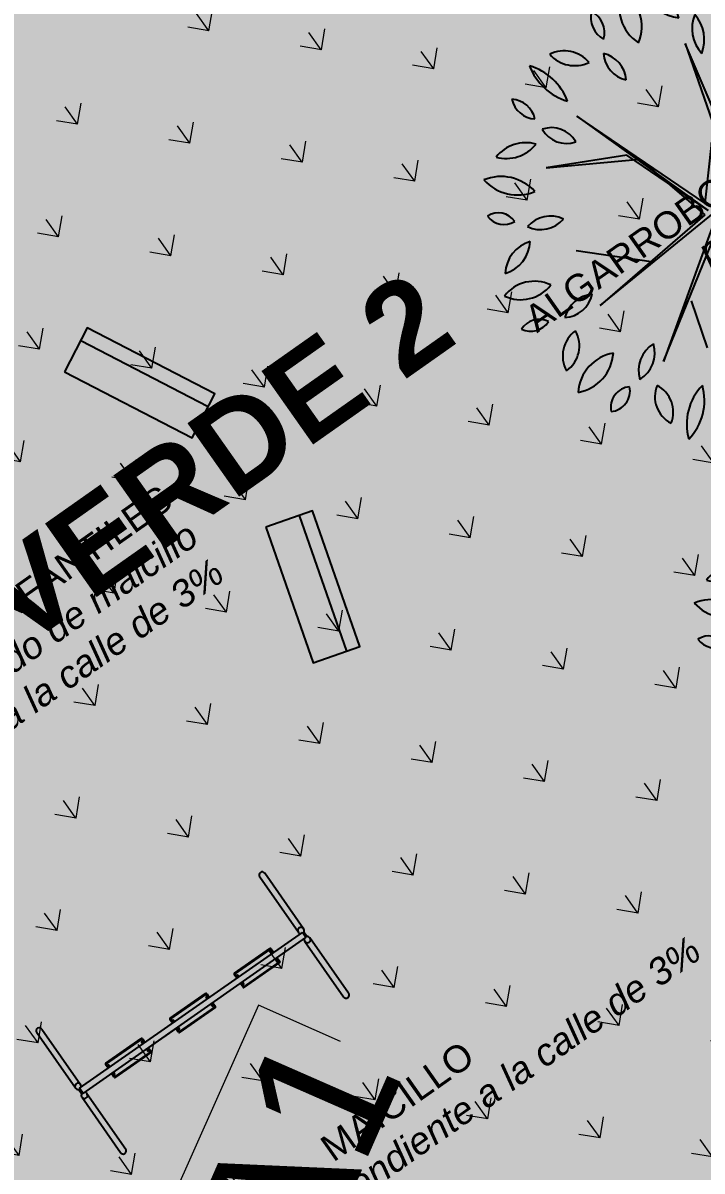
# Model space of a CAD drawing. Header units: metres. Extents: x 12 to 777, y -493 to 333.
# Drawn here: x 611.17 to 618.73, y -286.29 to -273.51 of the extents above; entities that cross this region are included whole.
import ezdxf

# ---------------------------------------------------------------- set-up
doc = ezdxf.new("R2010")
doc.units = ezdxf.units.M
doc.header["$LTSCALE"] = 5
doc.header["$MEASUREMENT"] = 0
doc.layers.get('0').update_dxf_attribs({"color": 30})
for name, color, linetype, lineweight in [('A-ANNO-DIMS', 3, 'Continuous', 18), ('A-ANNO-TEXT', 3, 'Continuous', 18), ('G-ANNO-RDME', 3, 'Continuous', 18), ('U-ANNO-PATT', 8, 'Continuous', 18), ('U-ANNO-SYMB', 3, 'Continuous', 18)]:
    doc.layers.add(name, color=color, linetype=linetype, lineweight=lineweight)
doc.layers.add('U-OTHR', color=8, linetype='Continuous')
doc.layers.add('U-VEGE', color=70, linetype='Continuous')
doc.styles.add('E-ARIAL', font='arial.ttf')
doc.styles.add('E-ROMANS', font='romans.shx', dxfattribs={"width": 0.8})
doc.dimstyles.new('E-0200_TICK_18', dxfattribs={"dimscale": 0.001, "dimtxt": 360, "dimasz": 360, "dimexe": 180, "dimexo": 120, "dimgap": 180, "dimtad": 0, "dimzin": 0, "dimdsep": 46, "dimtxsty": 'E-ROMANS', "dimblk": 'OBLIQUE', "dimcen": 180, "dimclrd": 256, "dimclre": 256, "dimclrt": 256, "dimadec": 0, "dimazin": 0, "dimtfac": 1, "dimtmove": 1, "dimatfit": 3, "dimldrblk": 'OPEN90', "dimfxl": 1, "dimtfill": 1, "dimtolj": 1, "dimtzin": 0, "dimarcsym": 0})
doc.dimstyles.new('E-0200_TICK_24', dxfattribs={"dimscale": 0.001, "dimtxt": 480, "dimasz": 480, "dimexe": 240, "dimexo": 120, "dimgap": 240, "dimtad": 0, "dimzin": 0, "dimdsep": 46, "dimtxsty": 'E-ROMANS', "dimblk": 'OBLIQUE', "dimcen": 240, "dimclrd": 256, "dimclre": 256, "dimclrt": 256, "dimadec": 0, "dimazin": 0, "dimtfac": 1, "dimtmove": 1, "dimatfit": 3, "dimldrblk": 'OPEN90', "dimfxl": 1, "dimtfill": 1, "dimtolj": 1, "dimtzin": 0, "dimlwd": -1, "dimarcsym": 0})
pattern_1 = [(72.91278118751642, (-378.0921099398086, 531.776018439879), (-0.2966370905346691, 0.3895994910252402), [0, -0.3860799999999996, 0, -0.4317999999999995, 0, -0.4127499999999997]), (42.91278118751639, (-378.0921099398086, 531.776018439879), (-0.04901279192536906, 0.8446935261476074), [0, -0.2082799999999997, 0, -0.3479799999999995, 0, -0.1333499999999998]), (2.912781187516296, (-378.3467317877346, 531.5949826120477), (0.643824841842384, 0.4595221086157097), [0, -0.1270000000000001, 0, -0.4572000000000001, 0, -0.5969000000000003]), (352.912781187516, (-378.3467317877346, 531.5949826120477), (0.4931181113267538, 0.6241397820693166), [0, -0.06349999999999996, 0, -0.2997199999999998, 0, -0.3428999999999998])]

# ---------------------------------------------------------------- blocks, each defined once
blk = doc.blocks.new('columpio')
for p, q in [((-1.549999989228979, 0.06150714054656703), (-1.549999989228979, 0.8150071405464843)), ((-1.479999989227451, 0.8150071405464843), (-1.479999989227451, 0.06150714054656703)), ((1.479999989227565, 0.8150071405464843), (1.479999989227565, 0.06150714054656703)), ((1.549999989229093, 0.06150714054656703), (1.549999989229093, 0.8150071405464843)), ((-1.529999989228543, -0.02987008285178661), (-1.529999989228543, 0.02988436394487337)), ((-1.514999989229125, -0.0350000000000108), (-1.514999989229125, 0.03500000000003922)), ((-1.514999989229125, 0.03500000000003922), (1.514999989229239, 0.03500000000003922)), ((-1.124999989227888, 0.08499999999999375), (-0.6249999892278879, 0.08499999999999375)), ((-1.124999989227888, 0.03500000000003922), (-1.124999989227888, 0.08499999999999375)), ((-1.11499998922767, 0.09499999999998465), (-0.6349999892281062, 0.09499999999998465)), ((-1.11499998922767, 0.03500000000003922), (-1.11499998922767, 0.09499999999998465)), ((-1.105852020169493, 0.03500000000003922), (-1.105852020169493, 0.05880260897716028)), ((-1.09985202017009, 0.03500000000003922), (-1.09985202017009, 0.05880260897716028)), ((-0.6541796155615316, 0.03500000000003922), (-0.6541796155615316, 0.05880260897716028)), ((-0.6481796155621282, 0.03500000000003922), (-0.6481796155621282, 0.05880260897716028)), ((-0.6349999892281062, 0.09499999999998465), (-0.6349999892281062, 0.03500000000003922)), ((-0.6249999892278879, 0.08499999999999375), (-0.6249999892278879, 0.03500000000003922)), ((-0.2499999892278879, 0.08499999999999375), (0.2500000107721121, 0.08499999999999375)), ((-0.2499999892278879, 0.03500000000003922), (-0.2499999892278879, 0.08499999999999375)), ((-0.2399999892276696, 0.09499999999998465), (0.2400000107718938, 0.09499999999998465)), ((-0.2399999892276696, 0.03500000000003922), (-0.2399999892276696, 0.09499999999998465)), ((-0.2288003962220841, 0.03500000000003922), (-0.2288003962220841, 0.05880260897716028)), ((-0.2228003962226808, 0.03500000000003922), (-0.2228003962226808, 0.05880260897716028)), ((0.2228720083858775, 0.03500000000003922), (0.2228720083858775, 0.05880260897716028)), ((0.2288720083852809, 0.03500000000003922), (0.2288720083852809, 0.05880260897716028)), ((0.2400000107718938, 0.09499999999998465), (0.2400000107718938, 0.03500000000003922)), ((0.2500000107721121, 0.08499999999999375), (0.2500000107721121, 0.03500000000003922)), ((0.6250000107721121, 0.03500000000003922), (0.6250000107721121, 0.08499999999999375)), ((0.6250000107721121, 0.08499999999999375), (1.125000010772112, 0.08499999999999375)), ((0.6350000107723304, 0.03500000000003922), (0.6350000107723304, 0.09499999999998465)), ((0.6350000107723304, 0.09499999999998465), (1.115000010771894, 0.09499999999998465)), ((0.6461996037779159, 0.03500000000003922), (0.6461996037779159, 0.05880260897716028)), ((0.6521996037773192, 0.03500000000003922), (0.6521996037773192, 0.05880260897716028)), ((1.097872008385878, 0.03500000000003922), (1.097872008385878, 0.05880260897716028)), ((1.103872008385281, 0.03500000000003922), (1.103872008385281, 0.05880260897716028)), ((1.115000010771894, 0.09499999999998465), (1.115000010771894, 0.03500000000003922)), ((1.125000010772112, 0.08499999999999375), (1.125000010772112, 0.03500000000003922)), ((1.514999989229239, -0.0350000000000108), (1.514999989229239, 0.03500000000003922)), ((1.529999989228656, -0.02987008285178661), (1.529999989228656, 0.02988436394487337)), ((-1.549999989228979, -0.8149928594535112), (-1.549999989228979, -0.06149285945348026)), ((-1.514999989229125, -0.0350000000000108), (1.514999989229239, -0.0350000000000108)), ((-1.479999989227451, -0.06149285945348026), (-1.479999989227451, -0.8149928594535112)), ((-1.124999989227888, -0.08499999999996533), (-1.124999989227888, -0.0350000000000108)), ((-0.6249999892278879, -0.08499999999996533), (-1.124999989227888, -0.08499999999996533)), ((-1.11499998922767, -0.09499999999995623), (-1.11499998922767, -0.0350000000000108)), ((-0.6349999892281062, -0.09499999999995623), (-1.11499998922767, -0.09499999999995623)), ((-1.105852020169493, -0.06119739102284427), (-1.105852020169493, -0.0350000000000108)), ((-1.09985202017009, -0.06119739102284427), (-1.09985202017009, -0.0350000000000108)), ((-0.6541796155615316, -0.06119739102284427), (-0.6541796155615316, -0.0350000000000108)), ((-0.6481796155621282, -0.06119739102284427), (-0.6481796155621282, -0.0350000000000108)), ((-0.6349999892281062, -0.0350000000000108), (-0.6349999892281062, -0.09499999999995623)), ((-0.6249999892278879, -0.0350000000000108), (-0.6249999892278879, -0.08499999999996533)), ((-0.6249999892278879, -0.0350000000000108), (-0.2499999892278879, -0.0350000000000108)), ((-0.2499999892278879, -0.08499999999996533), (-0.2499999892278879, -0.0350000000000108)), ((0.2500000107721121, -0.08499999999996533), (-0.2499999892278879, -0.08499999999996533)), ((-0.2399999892276696, -0.09499999999995623), (-0.2399999892276696, -0.0350000000000108)), ((0.2400000107718938, -0.09499999999995623), (-0.2399999892276696, -0.09499999999995623)), ((-0.2288003962220841, -0.06119739102284427), (-0.2288003962220841, -0.0350000000000108)), ((-0.2228003962226808, -0.06119739102284427), (-0.2228003962226808, -0.0350000000000108)), ((0.2228720083858775, -0.06119739102284427), (0.2228720083858775, -0.0350000000000108)), ((0.2288720083852809, -0.06119739102284427), (0.2288720083852809, -0.0350000000000108)), ((0.2400000107718938, -0.0350000000000108), (0.2400000107718938, -0.09499999999995623)), ((0.2500000107721121, -0.0350000000000108), (0.2500000107721121, -0.08499999999996533)), ((0.6250000107721121, -0.08499999999996533), (0.6250000107721121, -0.0350000000000108)), ((1.125000010772112, -0.08499999999996533), (0.6250000107721121, -0.08499999999996533)), ((0.6350000107723304, -0.09499999999995623), (0.6350000107723304, -0.0350000000000108)), ((1.115000010771894, -0.09499999999995623), (0.6350000107723304, -0.09499999999995623)), ((0.6461996037779159, -0.06119739102284427), (0.6461996037779159, -0.0350000000000108)), ((0.6521996037773192, -0.06119739102284427), (0.6521996037773192, -0.0350000000000108)), ((1.097872008385878, -0.06119739102284427), (1.097872008385878, -0.0350000000000108)), ((1.103872008385281, -0.06119739102284427), (1.103872008385281, -0.0350000000000108)), ((1.115000010771894, -0.0350000000000108), (1.115000010771894, -0.09499999999995623)), ((1.125000010772112, -0.0350000000000108), (1.125000010772112, -0.08499999999996533)), ((1.479999989227565, -0.06149285945348026), (1.479999989227565, -0.8149928594535112)), ((1.549999989229093, -0.8149928594535112), (1.549999989229093, -0.06149285945348026))]:
    blk.add_line(p, q)
for centre, radius, start, end in [((-1.514999989229125, 0.8150071405464843), 0.035, 0, 180), ((1.514999989229239, 0.8150071405464843), 0.035, 0, 180), ((-1.514999989229125, 0.06150714054656703), 0.035, 310.7691409684836, 270), ((-1.116175655166387, 0.08617566593837012), 0.008902306556783235, 82.41117442417071, 187.588825575831), ((-1.102852020170701, 0.05880260897716028), 0.003, 0, 180), ((-0.6511796155627394, 0.05880260897716028), 0.003, 0, 180), ((-0.6338243232893888, 0.08617566593837012), 0.008902306556783235, 352.411174424169, 97.58882557582929), ((-0.2411756551663871, 0.08617566593837012), 0.008902306556783235, 82.41117442417071, 187.588825575831), ((-0.225800396221473, 0.05880260897716028), 0.003, 0, 180), ((0.2258720083864887, 0.05880260897716028), 0.003, 0, 180), ((0.2411756767106112, 0.08617566593837012), 0.008902306556783235, 352.411174424169, 97.58882557582929), ((0.6338243448336129, 0.08617566593837012), 0.008902306556783235, 82.41117442417071, 187.588825575831), ((0.649199603778527, 0.05880260897716028), 0.003, 0, 180), ((1.100872008386489, 0.05880260897716028), 0.003, 0, 180), ((1.116175676710611, 0.08617566593837012), 0.008902306556783235, 352.411174424169, 97.58882557582929), ((1.514999989229239, 0.06150714054656703), 0.035, 270, 229.2308590315164), ((-1.514999989229125, -0.06149285945348026), 0.035, 90, 49.19507105922379), ((-1.116175655166387, -0.08617566593822801), 0.008902306556783235, 172.411174424169, 277.5888255758293), ((-1.102852020170701, -0.06119739102284427), 0.003, 180, 0), ((-0.6511796155627394, -0.06119739102284427), 0.003, 180, 0), ((-0.6338243232893888, -0.08617566593822801), 0.008902306556783235, 262.4111744241707, 7.588825575831009), ((-0.2411756551663871, -0.08617566593822801), 0.008902306556783235, 172.411174424169, 277.5888255758293), ((-0.225800396221473, -0.06119739102284427), 0.003, 180, 0), ((0.2258720083864887, -0.06119739102284427), 0.003, 180, 0), ((0.2411756767106112, -0.08617566593822801), 0.008902306556783235, 262.4111744241707, 7.588825575831009), ((0.6338243448336129, -0.08617566593822801), 0.008902306556783235, 172.411174424169, 277.5888255758293), ((0.649199603778527, -0.06119739102284427), 0.003, 180, 0), ((1.100872008386489, -0.06119739102284427), 0.003, 180, 0), ((1.116175676710611, -0.08617566593822801), 0.008902306556783235, 262.4111744241707, 7.588825575831009), ((1.514999989229239, -0.06149285945348026), 0.035, 130.8049289407762, 90), ((-1.514999989229125, -0.8149928594535112), 0.035, 180, 0), ((1.514999989229239, -0.8149928594535112), 0.035, 180, 0)]:
    blk.add_arc(centre, radius, start, end)
blk = doc.blocks.new('asiento')
for points in [[(-0.8000000000000682, -0.549999999999983), (0.7999999999999545, -0.549999999999983), (0.7999999999999545, 1.4210854715202e-14), (-0.8000000000000114, -1.4210854715202e-14), (-0.8000000000000682, -0.549999999999983)], [(-0.8000000000000682, -0.156485110568525), (0.7999999999999545, -0.1564851105684966)]]:
    blk.add_lwpolyline(points)
blk = doc.blocks.new('arbolito')
at = {"linetype": 'ByBlock'}
for p, q in [((-435.9256248399624, -26.33085807105326), (-435.8531895023268, -27.23632842426991)), ((-436.2485660509074, -26.41235058729367), (-435.8531895023268, -26.87112223864282)), ((-435.8894072783834, -26.89828626773783), (-436.2485660509074, -26.41235058729367)), ((-435.8260263311428, -27.17294554672996), (-435.9075160591728, -26.36707691949835)), ((-435.9075160591728, -26.36707691949835), (-435.8894072783834, -26.89828626773783)), ((-436.6318698644838, -26.65380936244989), (-435.8622438927216, -27.2785837474559)), ((-435.8531895023268, -27.23632842426991), (-436.6318698644838, -26.65380936244989)), ((-435.3912015434553, -26.89526792312849), (-435.3127299455566, -26.63268159361816)), ((-435.8079173358753, -27.21821900004736), (-435.0745091401698, -26.7111557652491)), ((-435.0745091401698, -26.7111557652491), (-435.7988629454806, -27.17294554672996)), ((-435.8531895023268, -26.87112223864282), (-436.1459491974783, -26.75341108843508)), ((-435.6298470146794, -26.73530166421254), (-435.8260263311428, -27.17294554672996)), ((-435.7988629454806, -27.17294554672996), (-435.6298470146794, -26.73530166421254)), ((-436.2936256699624, -26.92243216670112), (-436.5411131986626, -26.90734087261014)), ((-434.968874371087, -27.1638909418575), (-435.8079173358753, -27.21821900004736)), ((-435.7264276078453, -27.23632842426991), (-434.968874371087, -27.1638909418575)), ((-435.3368749866094, -27.19709144569325), (-435.0350609010633, -27.48382367416718)), ((-436.7556136288338, -27.52909734196235), (-435.8531895023268, -27.2785837474559)), ((-435.8622438927216, -27.2785837474559), (-436.7556136288338, -27.52909734196235)), ((-436.200063206928, -27.38120381805042), (-436.5411131986626, -27.23632842426991)), ((-435.8531895023268, -27.2785837474559), (-436.1036951611584, -27.5985166942432)), ((-436.0433323440493, -27.58946187489312), (-435.8350807215375, -27.28763856680598)), ((-435.9859876570715, -27.53815194683481), (-435.7626453839018, -27.28763856680598)), ((-435.8350807215375, -27.28763856680598), (-435.9859876570715, -27.53815194683481)), ((-435.7626453839018, -27.28763856680598), (-435.4668675586188, -28.08445237468736)), ((-435.7535907790294, -27.24538324362014), (-435.5664660674385, -27.75244669289603)), ((-435.4668675586188, -28.08445237468736), (-435.7535907790294, -27.24538324362014)), ((-435.6117382338897, -27.69208194548764), (-435.7264276078453, -27.23632842426991)), ((-436.1036951611584, -27.5985166942432), (-436.5775433076376, -27.79772014621358)), ((-436.1821667590571, -28.06634295046481), (-436.0433323440493, -27.58946187489312)), ((-436.5775433076376, -27.79772014621358), (-436.085586380369, -27.61662611846575)), ((-436.085586380369, -27.61662611846575), (-436.1821667590571, -28.06634295046481)), ((-435.1650534730726, -27.95165014486641), (-435.6117382338897, -27.69208194548764)), ((-435.5664660674385, -27.75244669289603), (-435.1650534730726, -27.95165014486641))]:
    blk.add_line(p, q, dxfattribs=at)
for centre, radius, start, end in [((-436.0225760505862, -26.14401046464503), 0.2148588224005732, 149.4737230000007, 231.7585850000008), ((-436.3406471164986, -26.20362861519546), 0.2148588224005732, 329.4737230000008, 51.75858500000084), ((-435.6722571907613, -26.08697998749135), 0.1349596609603893, 125.4093319999993, 202.710088), ((-435.8749508382712, -26.02908709552399), 0.1349596609603893, 305.4093319999993, 22.71008800000021), ((-435.3451767747703, -26.19987118044727), 0.292826612192459, 133.8116859999987, 194.3077339999999), ((-435.8316415716895, -26.06092823972551), 0.292826612192459, 313.8116859999988, 14.30773399999991), ((-435.8748388809142, -25.99583833420664), 0.2103269086939058, 192.3059549999997, 259.6848970000005), ((-436.1179946035975, -26.24759332561479), 0.2103269086939058, 12.30595499999967, 79.68489700000055), ((-435.138442796432, -26.14179705482713), 0.294305435903177, 163.464229, 212.7905639999999), ((-435.6679858674548, -26.2174206034068), 0.294305435903177, 343.4642289999998, 32.79056399999993), ((-436.295698382412, -26.17946384219486), 0.116083264498605, 146.8150689999995, 244.0193430000019), ((-436.4437019333819, -26.22027873317761), 0.116083264498605, 326.8150689999995, 64.01934299999888), ((-435.6964249664496, -26.29947290643246), 0.1708452110666248, 145.5247850000008, 220.832733999999), ((-435.966530026055, -26.31447369093601), 0.1708452110666248, 325.5247850000008, 40.83273399999911), ((-435.2948774656132, -26.14502494414498), 0.172948379349047, 284.1003569999994, 348.4650159999998), ((-435.0832881412036, -26.34734625837532), 0.172948379349047, 104.1003569999995, 168.4650159999997), ((-434.8860132726716, -26.58212019271714), 0.3031906033961306, 100.3005049999991, 160.4476490000004), ((-435.2259344682943, -26.18234792376668), 0.3031906033961306, 280.3005049999991, 340.4476490000004), ((-436.5686364778974, -26.47556938939659), 0.149817817796314, 25.45365099999949, 116.685196999999), ((-436.5006423299033, -26.27732014869365), 0.149817817796314, 205.4536509999995, 296.6851969999989), ((-435.2751912013732, -26.46179262910152), 0.1475565794522821, 103.8913859999985, 198.903947), ((-435.4502146524266, -26.36635756130758), 0.1475565794522821, 283.8913859999985, 18.90394700000014), ((-436.5415095534438, -26.38741476697759), 0.2105081423466335, 183.3189289999999, 263.190365), ((-436.7766247217992, -26.60862491737598), 0.2105081423466335, 3.318928999999943, 83.19036499999999), ((-436.21747279043, -26.38690988648226), 0.1433800552871172, 168.8066019999999, 257.6390979999998), ((-436.388818592438, -26.49913319589435), 0.1433800552871172, 348.806602, 77.63909799999975), ((-434.8225199391182, -26.55008430276813), 0.1648469133555805, 122.5817349999985, 207.1799879999993), ((-435.0579340893811, -26.4864805132016), 0.1648469133555805, 302.5817349999986, 27.17998799999933), ((-436.7822097209909, -26.58866583750713), 0.09490016042133533, 163.4933460000004, 274.469734000001), ((-436.8658030462589, -26.65631360402293), 0.09490016042133533, 343.4933460000004, 94.46973400000093), ((-434.7372328834886, -26.75373859587614), 0.1148077656432548, 59.98145399999922, 155.6675899999999), ((-434.7844061802329, -26.60702662958894), 0.1148077656432548, 239.9814539999992, 335.6675899999998), ((-434.9231168416106, -26.87676493233468), 0.1707405459512034, 86.02821900000092, 161.3697620000003), ((-435.0730841503608, -26.65188978707487), 0.1707405459512034, 266.0282190000009, 341.3697620000005), ((-436.7107483265709, -26.90196949320325), 0.1625153263274129, 22.57230599999971, 98.33354299999887), ((-436.5842365130822, -26.6787889362159), 0.1625153263274129, 202.5723059999997, 278.3335429999989), ((-436.838815103352, -27.02096000286477), 0.2180455320008413, 69.72013799999901, 135.648909999999), ((-436.9191569467558, -26.66400563209566), 0.2180455320008413, 249.720137999999, 315.648909999999), ((-434.693906458691, -27.05921531702903), 0.2364558684302267, 64.73526300000132, 140.5781150000001), ((-434.7756466966696, -26.69522200277013), 0.2364558684302267, 244.7352630000013, 320.5781150000001), ((-436.9744771787654, -27.18279243220963), 0.2058153703683144, 30.94823599999982, 110.5783939999991), ((-434.6095999950853, -27.1481946061874), 0.1696649403080924, 90.25287399999978, 173.5220829999999), ((-434.7789303501883, -26.95938967632968), 0.1696649403080924, 270.2528739999997, 353.5220829999999), ((-436.8703051475662, -26.88426650421367), 0.2058153703683144, 210.948236, 290.5783939999991), ((-436.9596224535726, -27.07378350002053), 0.1621500708119158, 224.2576500000005, 288.5926610000009), ((-437.0240560573432, -27.34063300268516), 0.1621500708119158, 44.25765000000038, 108.5926610000009), ((-434.8826573401693, -27.09578891158252), 0.167352656272523, 238.8747640000015, 311.2135239999996), ((-434.8589005037458, -27.36494211917486), 0.167352656272523, 58.87476400000145, 131.2135239999996), ((-436.7730324348766, -27.11713930826238), 0.1799622289484524, 240.5094849999996, 309.2919899999997), ((-436.7476588655839, -27.41306319285594), 0.1799622289484524, 60.50948499999957, 129.2919899999997), ((-434.5843057825398, -27.20211644362207), 0.1149169347902824, 208.1981360000003, 292.1917870000012), ((-434.642179157037, -27.36282179267673), 0.1149169347902824, 28.19813600000028, 112.1917870000012), ((-436.7936308727559, -27.58244008961893), 0.2376631633783966, 100.8761589999994, 165.4479129999995), ((-437.0685134230292, -27.28933079582387), 0.2376631633783966, 280.8761589999995, 345.4479129999995), ((-434.6300843308305, -27.3105728812674), 0.2094261023726563, 209.1951969999998, 286.7189010000006), ((-434.7526585483067, -27.61330149970738), 0.2094261023726563, 29.19519699999978, 106.7189010000006), ((-436.8592003504021, -27.75141677100218), 0.1873634252659951, 54.97446299999952, 151.3792250000008), ((-436.9161338836373, -27.5082365978614), 0.1873634252659951, 234.9744629999996, 331.3792250000005), ((-434.7069861664756, -27.79323027013531), 0.1938209197231811, 71.37116600000054, 141.7535399999999), ((-434.7972909277924, -27.4895802555153), 0.1938209197231811, 251.3711660000005, 321.7535399999999), ((-434.933819922051, -27.58755237996983), 0.1658247171695273, 208.8071649999994, 283.9198799999997), ((-435.0392316343305, -27.8284121189224), 0.1658247171695273, 28.80716499999956, 103.9198799999997), ((-436.703218443636, -27.62258666810247), 0.1608520517985343, 267.1724339999999, 337.2364689999991), ((-436.5628299232461, -27.84548132632159), 0.1608520517985343, 87.17243399999992, 157.2364689999992), ((-436.8274612975837, -27.93171916157567), 0.1501843601779843, 71.8192460000002, 140.0817599999999), ((-436.8957868136171, -27.69265996287704), 0.1501843601779843, 251.8192460000002, 320.0817599999999), ((-434.7447481819399, -27.81360114717958), 0.1086779931048471, 179.2557220000001, 267.6286589999994), ((-434.8579136918686, -27.92077436477247), 0.1086779931048471, 359.255722, 87.62865899999937), ((-436.5750765996613, -28.01770948956914), 0.1672600019080516, 113.4752919999998, 203.4559599999996), ((-436.7951437984203, -27.93087004437907), 0.1672600019080516, 293.4752919999998, 23.45595999999943), ((-434.7911322007649, -27.85325120979782), 0.2491051194798301, 186.5486860000001, 256.891131999999), ((-435.0951095083485, -28.12427466289519), 0.2491051194798301, 6.54868600000008, 76.89113199999906), ((-436.1133170595356, -28.14124542503216), 0.2057124210744573, 122.8873140000007, 186.7253340000001), ((-436.4293136971768, -27.99259136321188), 0.2057124210744573, 302.8873140000007, 6.725334000000153), ((-435.230190134729, -27.99096841048969), 0.1507999111641715, 173.6499810000001, 254.6514449999997), ((-435.4199801606422, -28.11971122096731), 0.1507999111641715, 353.6499810000001, 74.65144499999973), ((-436.6771566154183, -27.98309943831822), 0.2286439473257332, 271.6327639999984, 352.0267890000003), ((-436.4442081007432, -28.24336597707365), 0.2286439473257332, 91.63276400000161, 172.0267890000003), ((-435.6643189422943, -28.17382651728331), 0.1616153779169456, 148.7876610000006, 221.597711000001), ((-435.9234007062597, -28.19737144974377), 0.1616153779169456, 328.7876610000006, 41.59771100000084), ((-435.0329693145761, -27.960386250361), 0.2074396099566055, 218.6962140000003, 286.2415450000002), ((-435.1368518008866, -28.28923653629553), 0.2074396099566055, 38.69621400000013, 106.2415450000002), ((-436.394287130241, -28.29702572276431), 0.1056437771461049, 76.54190600000159, 193.4774260000002), ((-436.4724346523419, -28.21890436694245), 0.1056437771461049, 256.5419059999984, 13.47742600000016), ((-436.0541366579617, -28.26968281927124), 0.1952827996959518, 159.1169869999996, 230.3606239999987), ((-436.3611726319613, -28.35045447597695), 0.1952827996959518, 339.1169869999994, 50.36062399999872), ((-435.8522526637528, -28.41483681957821), 0.233063903675331, 122.1169889999999, 201.7275269999997), ((-436.1926667291199, -28.30371871373126), 0.233063903675331, 302.1169889999999, 21.72752699999971), ((-435.1657458070738, -28.26375444128906), 0.3174379277551699, 165.2071100000001, 218.321749), ((-435.7217056669003, -28.37954022522393), 0.3174379277551699, 345.2071100000002, 38.3217490000002), ((-435.1432878475744, -28.26027990262137), 0.1380005257276931, 156.7754189999993, 231.2879720000001), ((-435.3564119743732, -28.31354307905289), 0.1380005257276931, 336.7754189999995, 51.28797200000006), ((-435.7227829883648, -28.46583446811186), 0.1814539213209025, 5.319559999999982, 80.4189679999991), ((-435.5119089470696, -28.27008882554896), 0.1814539213209025, 185.31956, 260.4189679999991), ((-435.7457014314768, -28.4479481006927), 0.1341497931820468, 129.7475049999988, 206.0709010000002), ((-435.9519777144129, -28.403760976903), 0.1341497931820468, 309.7475049999988, 26.07090100000008)]:
    blk.add_arc(centre, radius, start, end, dxfattribs=at)
blk = doc.blocks.new('_Oblique')
at = {"color": 0, "linetype": 'ByBlock', "lineweight": -2}
blk.add_line((-0.5, -0.5), (0.5, 0.5), dxfattribs=at)
blk = doc.blocks.new('*D541')
at = {"layer": 'A-ANNO-DIMS', "lineweight": -2, "transparency": 16777216}
for p, q in [((599.2112122704456, -283.5745868177576), (610.6507460617794, -288.6723420825072)), ((610.7679919068031, -288.0077808388257), (610.9172515467394, -288.0742948357401))]:
    blk.add_line(p, q, dxfattribs=at)
at = {"layer": 'A-ANNO-DIMS', "transparency": 16777216}
for p, q in [((610.4315275387386, -288.5746525786912), (610.6980330236986, -287.9766053319241)), ((611.9316698392394, -288.4512106632785), (612.1270488468714, -288.0127736171968)), ((610.5647802812186, -288.2756289553076), (611.9316698392394, -288.4512106632785))]:
    blk.add_line(p, q, dxfattribs=at)
at = {"layer": 'A-ANNO-DIMS', "transparency": 16777216, "xscale": 0.48, "yscale": 0.48, "zscale": 0.48}
for p, rotation in [((610.6980330236986, -287.9766053319241), 65.9809977806493), ((610.4315275387386, -288.5746525786912), 245.9809977806493)]:
    blk.add_blockref('_Oblique', p, dxfattribs=dict(at, rotation=rotation))
at = {"layer": 'A-ANNO-DIMS', "transparency": 16777216, "insert": (612.462914664753, -287.259079457028), "char_height": 0.48, "attachment_point": 5, "rotation": 65.9809977806493, "style": 'E-ROMANS', "bg_fill": 3, "box_fill_scale": 1.25, "bg_fill_color": 256, "bg_fill_true_color": 13158600, "bg_fill_transparency": 0}
blk.add_mtext('\\A1;0.65', dxfattribs=at)
blk = doc.blocks.new('_Open90')
at = {"color": 0, "linetype": 'ByBlock', "lineweight": -2}
for p, q in [((-0.5, 0.5), (0, 0)), ((0, 0), (-1, 0)), ((0, 0), (-0.5, -0.5))]:
    blk.add_line(p, q, dxfattribs=at)
blk = doc.blocks.new('*D404')
at = {"layer": 'A-ANNO-DIMS', "lineweight": -2, "transparency": 16777216}
for p, q in [((615.0541077471744, -262.1082459374379), (614.93358242816, -261.9388075950798)), ((586.1169559729527, -283.8655444293768), (585.442078576536, -282.9167802337806))]:
    blk.add_line(p, q, dxfattribs=at)
at = {"layer": 'A-ANNO-DIMS', "transparency": 16777216}
for p, q in [((585.5811917513131, -283.1123499773593), (615.0726956029371, -262.1343773386585)), ((601.8068139230031, -272.4724900555292), (602.1979534101604, -272.1942637059749)), ((600.3269436771251, -272.6233636580089), (601.8068139230031, -272.4724900555292))]:
    blk.add_line(p, q, dxfattribs=at)
at = {"layer": 'A-ANNO-DIMS', "transparency": 16777216, "xscale": 0.48, "yscale": 0.48, "zscale": 0.48}
for p, rotation in [((615.0726956029371, -262.1343773386585), 35.42510156300243), ((585.5811917513131, -283.1123499773593), 215.4251015630024)]:
    blk.add_blockref('_Oblique', p, dxfattribs=dict(at, rotation=rotation))
at = {"layer": 'A-ANNO-DIMS', "transparency": 16777216, "insert": (603.011896057245, -271.6152879214263), "char_height": 0.48, "attachment_point": 5, "rotation": 35.42510156300243, "style": 'E-ROMANS', "bg_fill": 3, "box_fill_scale": 1.25, "bg_fill_color": 256, "bg_fill_true_color": 13158600, "bg_fill_transparency": 0}
blk.add_mtext('\\A1;36.19', dxfattribs=at)
blk = doc.blocks.new('*D414')
at = {"layer": 'A-ANNO-DIMS', "lineweight": -2, "transparency": 16777216}
for p, q in [((615.1833340798504, -261.9565328718165), (614.7318982861384, -262.1741644760523)), ((614.8940401527768, -262.0959978905892), (620.0627560965497, -272.8175261021843)), ((625.8880713582132, -284.9010459935427), (620.7193554144405, -274.1795177819478)), ((626.1773652852868, -284.76158097477), (625.7259294915747, -284.9792125790059))]:
    blk.add_line(p, q, dxfattribs=at)
at = {"layer": 'A-ANNO-DIMS', "lineweight": -2, "transparency": 16777216, "xscale": 0.36, "yscale": 0.36, "zscale": 0.36}
for p, rotation in [((614.8940401527768, -262.0959978905892), 115.7381400640921), ((625.8880713582132, -284.9010459935427), 295.7381400640921)]:
    blk.add_blockref('_Oblique', p, dxfattribs=dict(at, rotation=rotation))
at = {"layer": 'A-ANNO-DIMS', "transparency": 16777216, "insert": (620.391055755495, -273.4985219420661), "char_height": 0.36, "attachment_point": 5, "rotation": 295.73814006409214, "style": 'E-ROMANS', "bg_fill": 3, "box_fill_scale": 1.25, "bg_fill_color": 256, "bg_fill_true_color": 13158600, "bg_fill_transparency": 0}
blk.add_mtext('\\A1;25.32', dxfattribs=at)

msp = doc.modelspace()

# ---------------------------------------------------------------- hatches: boundary and pattern name
at = {"layer": 'G-ANNO-RDME'}
h = msp.add_hatch(dxfattribs=at)
h.set_pattern_fill('CROSS', color=8, scale=0.02999999999999058, angle=-2.529813193636081e-11, style=0)
h.set_pattern_definition([(35.41278118751637, (-2.273736754432321e-13, 0), (0.0448695244480071, 0.2656449242425112), [0.09524999999999983, -0.2857499999999995]), (125.4127811875207, (0.06641123105941915, -0.01121738111214654), (-0.2656449242425114, 0.04486952444800714), [0.0952499999999999, -0.2857499999999998])])
edge = h.paths.add_edge_path()
edge.add_line((585.7821283812193, -282.887871929614), (586.277157635021, -283.5639823753594))
edge.add_arc((593.3109567945028, -306.3198765592911), 23.81816640142234, 75.71703048353788, 107.17626935983981, ccw=False)
edge.add_arc((566.6404201794917, -378.6183045845773), 100.7804649524283, 64.10197489429498, 71.15876460710967, ccw=False)
edge.add_arc((622.6437466719456, -262.5797488625058), 28.06692172331939, 244.7208973074439, 256.7035115337933)
edge.add_arc((618.4994675967712, -273.5078333292549), 16.54858256673506, 261.973017078474, 283.3820268318295)
edge.add_arc((579.5498563441672, -196.7423893789714), 102.2445762602845, 294.7339408557132, 295.9523764393525)
edge.add_arc((622.3888138410173, -285.1691047966156), 3.991625436771678, 298.5175860347558, 368.9653161677732)
edge.add_line((626.331673018098, -284.5470636909022), (615.2914286576124, -261.9044218148384))
edge.add_line((615.291428657614, -261.9044218148388), (585.7821283812214, -282.8878719296139))
at = {"layer": 'U-ANNO-PATT'}
h = msp.add_hatch(dxfattribs=at)
h.set_pattern_fill('GRASS', color=256, scale=0.04999999999998431, angle=-2.529813193636081e-11, style=0)
h.set_pattern_definition([(125.4127811875207, (-2.273736754432321e-13, 0), (-1.252261328571556, 0.2115168225323969), [0.2381249999999999, -1.557924999999999]), (80.41278118751636, (-2.273736754432321e-13, 0), (-1.252262182131111, 0.2115169667053435), [0.2381249999999998, -1.031874999999999]), (170.4127811875163, (-2.273736754432321e-13, 0), (-0.211516966705343, -1.252262182131108), [0.2381249999999999, -1.031875])])
edge = h.paths.add_edge_path()
edge.add_line((585.7821283812111, -282.887871929604), (586.2771576350135, -283.5639823753495))
edge.add_arc((593.3109567944939, -306.3198765592802), 23.81816640142894, 75.71703048356221, 107.17626935986411, ccw=False)
edge.add_arc((566.6404201794934, -378.6183045845746), 100.7804649524629, 64.10197489432721, 71.15876460714179, ccw=False)
edge.add_arc((622.6437466719387, -262.5797488625007), 28.0669217233236, 244.7208973074626, 256.703511533812)
edge.add_arc((618.4994675967615, -273.5078333292435), 16.54858256674148, 261.9730170785003, 283.3820268318557)
edge.add_arc((579.5498563441739, -196.7423893789615), 102.2445762603097, 294.7339408557301, 295.9523764393695)
edge.add_arc((622.3888138410086, -285.169104796605), 3.991625436773418, 298.5175860347716, 368.965316167789)
edge.add_line((626.3316730180907, -284.5470636908922), (615.2914286576047, -261.9044218148283))
edge.add_line((615.2914286576047, -261.9044218148283), (585.7821283812111, -282.887871929604))
h = msp.add_hatch(dxfattribs=at)
h.set_pattern_fill('DOTS', color=256, scale=0.09999999999996861, angle=-2.529813193636081e-11, style=0)
h.set_pattern_definition([(35.41278118751642, (201.8220527529095, 533.2484250524608), (-0.02729923977051889, 0.1753758952449044), [0, -0.15875])])
h.paths.add_polyline_path([(599.1402651552687, -283.5389487095272), (598.8168207425538, -284.4851958822483, -0.03068663955857136), (610.0968048991574, -289.1314031170714, 0.02626224532289594), (612.9493986913908, -290.3004218113283), (613.2795098304437, -289.3564797390195, -0.02621589772034538), (610.5288040678427, -288.229513262133, 0.03067325627885371)])
h = msp.add_hatch(dxfattribs=at)
h.set_pattern_fill('AR-SAND', color=256, scale=0.00999999999999686, angle=-2.529813193636081e-11, style=0)
h.set_pattern_definition(pattern_1)
h.paths.add_polyline_path([(628.367107011637, -283.858928504063, -0.3322878493896637), (625.2561118823403, -290.5439288099501, -0.005917464310476801), (623.0232732130291, -291.5994008261409, -0.09790257878738733), (615.7986132946073, -291.9597984762718, -0.01495943370331729), (614.0540067047425, -291.4979011817113), (612.5827618753358, -298.3590257600313, 0.0132184221334862), (614.4876113389848, -298.8407130915193, 0.1254103162154766), (625.2342586513751, -298.0464840348618), (633.110601755152, -294.5527466684007)])
h = msp.add_hatch(dxfattribs=at)
h.set_pattern_fill('AR-SAND', color=256, scale=0.00999999999999686, angle=-2.529813193636081e-11, style=0)
h.set_pattern_definition(pattern_1)
h.paths.add_polyline_path([(598.5894721571972, -285.2529349823476, 0.04948329101719296), (594.3472368828543, -284.6264472448852), (594.8186722305097, -291.6693771415926, -0.0333009843695747), (596.6239728749204, -291.9794321215709, -0.02983830051904366), (606.7238402441649, -296.1645169831627, 0.04215807015976644), (612.5827618753358, -298.3590257600313), (614.0540067047425, -291.4979011817113, -0.03823180232254832), (609.7511293678401, -289.8528782266058, 0.03061315587483511)])

# ---------------------------------------------------------------- linework, layer by layer
at = {"layer": 'U-ANNO-SYMB', "ltscale": 5}
msp.add_lwpolyline([(614.7051999458422, -284.8495109630894), (613.7917843125877, -284.4424828548117), (605.5943890206083, -302.8377128283005), (606.4992238977147, -303.2639964411651)], dxfattribs=at)

# ---------------------------------------------------------------- block references
at = {"layer": 'U-OTHR'}
for name, p, rotation in [('asiento', (612.5929632636633, -277.2696953969098), 332.6366588420231), ('asiento', (614.6570699806666, -279.6940518839451), 289.230446261655), ('columpio', (613.0578300370146, -284.530938403715), 34.93891729598233)]:
    msp.add_blockref(name, p, dxfattribs=dict(at, rotation=rotation))
at = {"layer": 'U-VEGE', "xscale": 2.028056027166204, "yscale": 2.028056027166204, "zscale": 2.028056027166204}
for p, rotation in [((-71.74284962760021, -827.9136614321396), 215.4130482401573), ((-69.42065986667967, -832.7216608811873), 215.4130482401576), ((-67.0771166361892, -837.4334521977712), 215.4130482401573)]:
    msp.add_blockref('arbolito', p, dxfattribs=dict(at, rotation=rotation))

# ---------------------------------------------------------------- texts
at = {"layer": 'A-ANNO-TEXT', "style": 'E-ARIAL'}
for s, insert, char_height, attachment_point, rotation in [('{\\fArial|b1|i0|c0|p34;ÁREA VERDE 2}', (607.0219163726599, -282.1742633541685), 0.999999999999686, 1, 35.161607122490224), ('A1', (614.3867860530636, -287.550476287664), 1.499999999999529, 7, 66.32620129556437)]:
    msp.add_mtext(s, dxfattribs=dict(at, insert=insert, char_height=char_height, attachment_point=attachment_point, rotation=rotation))
at = {"layer": 'G-ANNO-RDME', "char_height": 0.2999999999999058, "rotation": 35.161607122490224, "style": 'E-ARIAL'}
for s, insert, attachment_point in [('MAICILLO\\P{\\fArial|b0|i1|c0|p34;perfilado con pendiente a la calle de 3%}', (610.9972171071506, -271.0500819316508), 2), ('ALGARROBO BLANCO\\P{\\fArial|b0|i1|c0|p34;prosopis alba}', (620.3952215014735, -274.1303722620805), 3), ('ZONA JUEGOS INFANTILES\\P{\\fArial|b0|i1|c0|p34;sobre perfilado de maicillo \\Pcon pendiente a la calle de 3%}', (612.6868554988766, -278.6347034411938), 3), ('MAICILLO\\P{\\fArial|b0|i1|c0|p34;perfilado con pendiente a la calle de 3%}', (615.2506815394886, -285.3903162781662), 2)]:
    msp.add_mtext(s, dxfattribs=dict(at, insert=insert, attachment_point=attachment_point))

# ---------------------------------------------------------------- next in the draw order: dimensions: what is measured, and where the dimension line sits
at = {"layer": 'A-ANNO-DIMS', "color": 3}
dim = msp.add_linear_dim(base=(610.6980330236986, -287.9766053319241), p1=(599.1016030089252, -283.5257420658495), p2=(610.6583826452827, -287.9589360869177), angle=245.9809977806493, dimstyle='E-0200_TICK_24', dxfattribs=at)
dim.commit()
dim.dimension.update_dxf_attribs({"geometry": '*D541', "text_midpoint": (612.2247383506874, -287.793555094156)})

# ---------------------------------------------------------------- next in the draw order: dimensions: what is measured, and where the dimension line sits
dim = msp.add_linear_dim(base=(615.0726956029371, -262.1343773386585), p1=(586.1865125603413, -283.9633293011661), p2=(615.123664334563, -262.2060308092273), angle=35.42510156300243, dimstyle='E-0200_TICK_24', dxfattribs=at)
dim.commit()
dim.dimension.update_dxf_attribs({"geometry": '*D404', "text_midpoint": (602.3935231537391, -272.0551505311978), "dimtype": 160})

# ---------------------------------------------------------------- next in the draw order: dimensions: what is measured, and where the dimension line sits
dim = msp.add_aligned_dim(p1=(615.2914286576095, -261.904421814841), p2=(626.2854598630458, -284.7094699177946), distance=-0.4411564536218007, dimstyle='E-0200_TICK_18', dxfattribs=at)
dim.commit()
dim.dimension.update_dxf_attribs({"geometry": '*D414', "text_midpoint": (620.391055755495, -273.4985219420661)})

doc.saveas('drawing.dxf')
